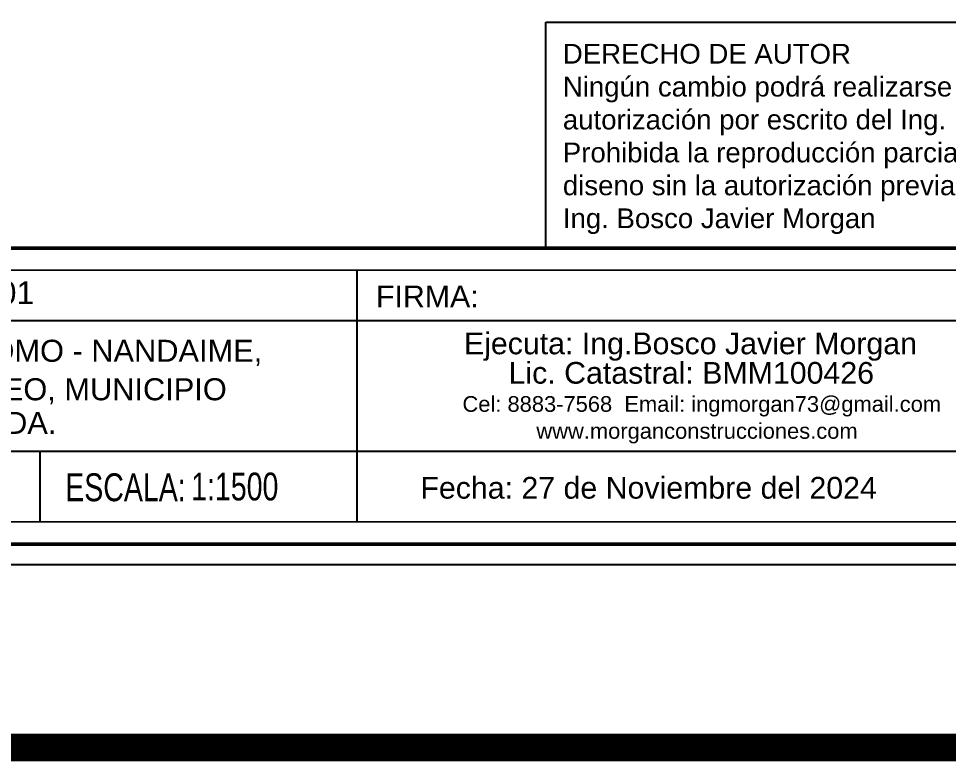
# Model space of a CAD drawing. Header units: millimetres. Extents: x 604785 to 1211550, y 1310998 to 2622648.
# Drawn here: x 605090.9 to 605167, y 1310998.2 to 1311059.1 of the extents above; entities that cross this region are included whole.
import ezdxf
from ezdxf.enums import TextEntityAlignment as Align

# ---------------------------------------------------------------- set-up
doc = ezdxf.new("R2010")
doc.units = ezdxf.units.MM
for name, color, linetype in [('CAJETIN', 5, 'Continuous'), ('CVL_CUADCON_TX', 2, 'Continuous'), ('FRAME 025', 7, 'Continuous')]:
    doc.layers.add(name, color=color, linetype=linetype)
doc.styles.add('HECTOR LOPEZ', font='arial.ttf')
doc.styles.add('PUNTOS PI', font='arial.ttf', dxfattribs={"height": 2.75})
doc.styles.add('Style-ENGINEERING', font='ENGINEERING.shx')
doc.styles.add('TSN - Swis721 LtCn BT', font='swisscl.ttf')

msp = doc.modelspace()

# ---------------------------------------------------------------- linework, layer by layer
for p, q in [((605118.586, 1311038.491), (605118.586, 1311017.851)), ((604973.769, 1311034.36), (605114.142, 1311034.36)), ((605114.142, 1311034.36), (605189.066, 1311034.36)), ((605037.793, 1311023.646), (605169.079, 1311023.661)), ((605092.622, 1311023.552), (605092.622, 1311017.847))]:
    msp.add_line(p, q)
at = {"const_width": 2.28}
msp.add_lwpolyline([(604785.969, 1310999.381), (605205.069, 1310999.381), (605205.069, 1311323.231), (604785.969, 1311323.231)], close=True, dxfattribs=at)
for points in [[(605134.057, 1311058.792), (605190.021, 1311058.792), (605190.021, 1311040.293), (605134.057, 1311040.293)], [(605189.066, 1311017.862), (604973.769, 1311017.829), (604973.769, 1311038.469), (605189.066, 1311038.502)]]:
    msp.add_lwpolyline(points, close=True)
at = {"lineweight": 50}
msp.add_lwpolyline([(605190.021, 1311016.044), (604971.953, 1311016.044), (604971.953, 1311040.293), (605190.021, 1311040.293)], close=True, dxfattribs=at)
at = {"layer": 'CAJETIN'}
msp.add_line((604800.969, 1311014.381), (605190.069, 1311014.381), dxfattribs=at)

# ---------------------------------------------------------------- texts
at = {"color": 7, "lineweight": 50, "style": 'HECTOR LOPEZ'}
for s, p in [('UBICACION: DEL KM 48 CARRETERA DIRIOMO - NANDAIME,', (605038.298, 1311030.981)), ('305.83 MTS. SURESTE, COMARCA EL RODEO, MUNICIPIO', (605038.187, 1311027.828)), ('DE DIRIOMO, DEPARTAMENTO DE GRANADA.', (605038.242, 1311025.073))]:
    msp.add_text(s, height=1.8044, dxfattribs=at).set_placement(p)
at = {"attachment_point": 1, "style": 'Style-ENGINEERING'}
for s, insert, char_height, width in [('{\\fArial|b0|i0|c0|p34;Numero Catastral: 2951-1-16-000-44801}', (605044.856, 1311037.577), 1.87457, 91.96519), ('{\\fArial|b0|i0|c0|p34;FIRMA:}', (605120.157, 1311037.231), 1.77694, 69.63112), ('{\\fArial|b0|i0|c0|p34;Ejecuta: Ing.Bosco Javier Morgan}', (605127.361, 1311033.374), 1.77694, 69.63112), ('{\\fArial|b0|i0|c0|p34;Lic. Catastral: BMM100426}', (605131.017, 1311030.964), 1.77694, 69.63112), ('{\\fArial|b0|i0|c0|p34;Fecha: 27 de Noviembre del 2024}', (605123.793, 1311021.546), 1.77694, 69.63112)]:
    msp.add_mtext(s, dxfattribs=dict(at, insert=insert, char_height=char_height, width=width))
at = {"color": 1, "insert": (605127.24, 1311028.167), "char_height": 1.28406, "width": 69.63112, "attachment_point": 1, "style": 'Style-ENGINEERING'}
msp.add_mtext('{\\fArial|b0|i0|c0|p34;Cel: 8883-7568  Email: ingmorgan73@gmail.com}', dxfattribs=at)
at = {"color": 5, "insert": (605133.296, 1311025.959), "char_height": 1.28406, "width": 69.63112, "attachment_point": 1, "style": 'Style-ENGINEERING'}
msp.add_mtext('{\\fArial|b0|i0|c0|p34;www.morganconstrucciones.com}', dxfattribs=at)
at = {"layer": 'CVL_CUADCON_TX', "color": 0, "insert": (605135.465, 1311057.027), "char_height": 1.6173, "width": 56.27706, "attachment_point": 1, "style": 'PUNTOS PI'}
msp.add_mtext('DERECHO DE AUTOR\\PNingún cambio podrá realizarse en este plano sin la\\Pautorización por escrito del Ing. Bosco Javier Morgan.\\PProhibida la reproducción parcial o total de este \\Pdiseno sin la autorización previa del\\PIng. Bosco Javier Morgan\\P', dxfattribs=at)
at = {"layer": 'FRAME 025', "color": 0, "style": 'TSN - Swis721 LtCn BT'}
for s, p in [('ESCALA:', (605094.698, 1311020.7)), ('1:1500', (605105.012, 1311020.762))]:
    msp.add_text(s, height=2.2807, dxfattribs=at).set_placement(p, align=Align.MIDDLE_LEFT)

doc.saveas('drawing.dxf')
